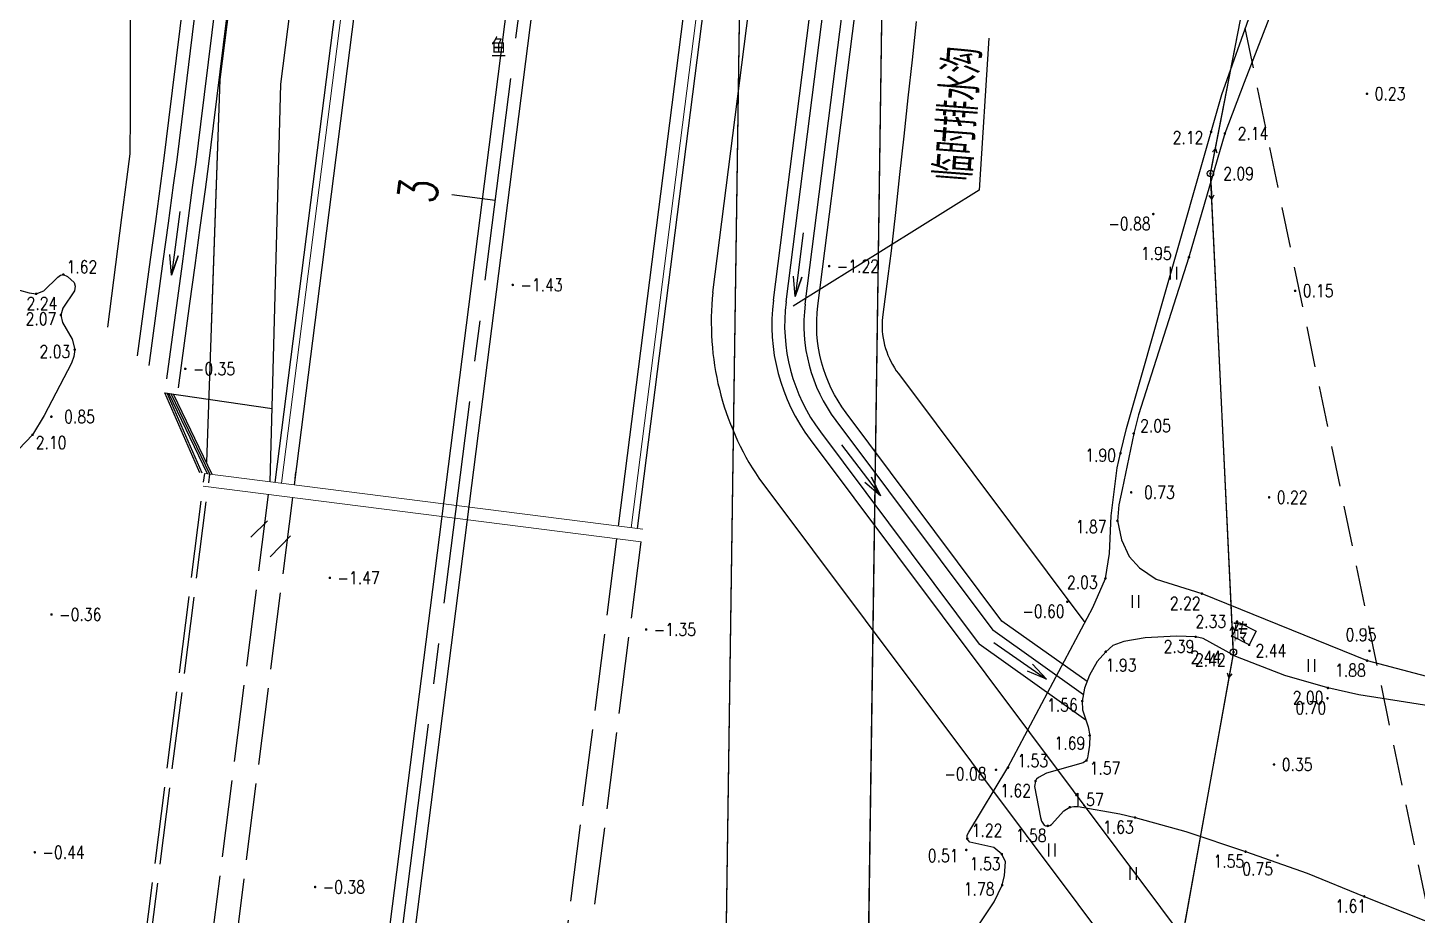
# Model space of a CAD drawing. Extents: x 500036 to 1001740, y 2543128 to 5086681.
# Drawn here: x 500719.4 to 500827.8, y 2543789.5 to 2543858.7 of the extents above; entities that cross this region are included whole.
import ezdxf
from ezdxf.enums import TextEntityAlignment as Align

# ---------------------------------------------------------------- set-up
doc = ezdxf.new("R2010")
doc.units = 0
doc.header["$LTSCALE"] = 0.5
for name, pattern in [('ACAD_ISO02W100', [15, 12, -3]), ('CENTER', [50.8, 31.75, -6.35, 6.35, -6.35]), ('HIDDEN', [9.525, 6.35, -3.175])]:
    doc.linetypes.add(name, pattern=pattern)
doc.layers.get('0').update_dxf_attribs({"linetype": 'CONTINUOUS', "lineweight": 5})
for name, color, linetype in [('GCD', 8, 'CONTINUOUS'), ('L-河涌边线', 160, 'CONTINUOUS'), ('LJBX', 7, 'CONTINUOUS'), ('SPX', 4, 'CONTINUOUS'), ('station', 6, 'CONTINUOUS'), ('zhix', 2, 'CONTINUOUS'), ('分隔带', 3, 'CONTINUOUS'), ('地形图', 8, 'CONTINUOUS'), ('外轮廓线', 1, 'CONTINUOUS'), ('桥梁', 6, 'CONTINUOUS'), ('流水线', 5, 'CONTINUOUS'), ('虚线', 11, 'ACAD_ISO02W100'), ('路基边线', 1, 'CONTINUOUS'), ('路面边线', 7, 'CONTINUOUS')]:
    doc.layers.add(name, color=color, linetype=linetype)
doc.layers.add('隧道', color=6, linetype='CONTINUOUS', lineweight=5)
doc.styles.add('GTF_XW', font='simplex1.shx', dxfattribs={"width": 0.7, "bigfont": 'hztxt.shx'})
doc.styles.add('HZ', font='romans.shx', dxfattribs={"width": 0.8, "bigfont": 'hztxt.shx'})
doc.styles.get("Standard").update_dxf_attribs({"font": 'simplex1.shx', "width": 0.7, "bigfont": 'hztxt.shx'})
doc.linetypes.add('10421', pattern='A,2,[150,AAA.SHX,S=1,R=0,X=0,Y=1],1e-11', length=2)

# ---------------------------------------------------------------- blocks, each defined once
blk = doc.blocks.new('GC200')
at = {"linetype": 'Continuous', "const_width": 0.2, "flags": 128}
blk.add_lwpolyline([(-0.1, 0, 1), (0.1, 0, 1)], format="xyb", close=True, dxfattribs=at)
blk = doc.blocks.new('gc013b')
at = {"linetype": 'Continuous'}
blk.add_line((0.5, 0), (4, 0), dxfattribs=at)
at = {"linetype": 'Continuous', "flags": 128}
blk.add_lwpolyline([(3.39, 0.35), (4, 0), (3.39, -0.35)], dxfattribs=at)
blk = doc.blocks.new('gc170')
at = {"linetype": 'Continuous'}
blk.add_circle((0, 0), 0.5, dxfattribs=at)
blk = doc.blocks.new('gc121')
for p, q in [((-0.5, -1), (-0.5, 1)), ((0.5, -1), (0.5, 1))]:
    blk.add_line(p, q)

msp = doc.modelspace()

# ---------------------------------------------------------------- linework, layer by layer
at = {"layer": 'L-河涌边线', "linetype": 'HIDDEN'}
msp.add_lwpolyline([(500829.557, 2543785.637), (500804.493, 2543906.59), (500812.194, 2544017.816), (500816.544, 2544072.929), (500811.953, 2544078.302), (500806.968, 2544078.69)], dxfattribs=at)
at = {"layer": 'LJBX', "flags": 128}
msp.add_lwpolyline([(500733.772, 2543835.34), (500733.823, 2543836.841), (500734.44, 2543854.69), (500734.448, 2543854.754), (500734.448, 2543854.754), (500734.448, 2543854.754), (500734.448, 2543854.754), (500734.448, 2543854.754), (500734.827, 2543857.73), (500735.205, 2543860.706)], dxfattribs=at)
at = {"layer": 'SPX'}
for p, q in [((500801.804, 2543806.675), (500794.739, 2543811.701)), ((500802.002, 2543804.694), (500793.678, 2543810.615))]:
    msp.add_line(p, q, dxfattribs=at)
at = {"layer": 'SPX', "flags": 128}
for points in [[(500778.602, 2543837.338), (500789.118, 2543919.945)], [(500780.09, 2543837.148), (500790.606, 2543919.756)], [(500728.012, 2543833.133), (500729.026, 2543840.636), (500729.427, 2543843.609), (500729.829, 2543846.582), (500730.094, 2543848.544), (500730.458, 2543851.501), (500732.532, 2543868.362)], [(500728.916, 2543832.358), (500730.017, 2543840.502), (500730.418, 2543843.475), (500730.82, 2543846.448), (500731.086, 2543848.416), (500731.45, 2543851.379), (500733.526, 2543868.247)], [(500730.289, 2543831.315), (500731.503, 2543840.301), (500731.905, 2543843.274), (500732.306, 2543846.248), (500732.573, 2543848.224), (500732.939, 2543851.195), (500735.014, 2543868.065)], [(500731.204, 2543830.619), (500732.092, 2543837.194), (500732.494, 2543840.167), (500732.896, 2543843.141), (500733.297, 2543846.114), (500733.565, 2543848.096), (500733.932, 2543851.073), (500736.007, 2543867.946)], [(500725.687, 2543835.368), (500726.793, 2543843.918), (500727.178, 2543846.893), (500727.434, 2543848.876), (500727.444, 2543851.899), (500727.453, 2543854.922), (500727.462, 2543857.945), (500727.471, 2543860.968)], [(500782.482, 2543828.081), (500794.739, 2543811.701)], [(500781.281, 2543827.182), (500793.678, 2543810.615)]]:
    msp.add_lwpolyline(points, dxfattribs=at)
for points in [[(500802.095, 2543807.696), (500795.446, 2543812.425), (500783.282, 2543828.68, -0.1946663), (500781.082, 2543837.022), (500789.721, 2543904.881)], [(500788.757, 2543859.215), (500788.432, 2543856.232), (500788.108, 2543853.249), (500787.784, 2543850.266), (500787.46, 2543847.283), (500787.135, 2543844.3), (500786.811, 2543841.317), (500786.551, 2543839.334), (500786.16, 2543836.36), (500786.097, 2543835.882, 0.1745585), (500787.366, 2543831.735), (500801.905, 2543812.306)]]:
    msp.add_lwpolyline(points, format="xyb", dxfattribs=at)
at = {"layer": 'SPX'}
for radius in [14, 12.5]:
    msp.add_arc((500792.49, 2543835.57), radius, 172.74486, 216.80802, dxfattribs=at)
at = {"layer": 'station', "color": 6}
msp.add_line((500755.919, 2543845.25), (500752.518, 2543845.683), dxfattribs=at)
at = {"layer": 'zhix', "linetype": 'CENTER', "flags": 128}
msp.add_lwpolyline([(500793.177, 2543473.03), (500792.623, 2543473.863), (500792.07, 2543474.696), (500791.517, 2543475.529), (500790.964, 2543476.363), (500790.411, 2543477.196), (500789.859, 2543478.029), (500789.306, 2543478.863), (500788.754, 2543479.697), (500788.203, 2543480.531), (500787.652, 2543481.365), (500787.101, 2543482.2), (500786.551, 2543483.035), (500786.001, 2543483.871), (500785.452, 2543484.707), (500784.904, 2543485.543), (500784.357, 2543486.38), (500783.81, 2543487.217), (500783.264, 2543488.055), (500782.719, 2543488.893), (500782.174, 2543489.732), (500781.631, 2543490.572), (500781.089, 2543491.412), (500780.548, 2543492.253), (500780.008, 2543493.094), (500779.469, 2543493.937), (500778.931, 2543494.78), (500778.395, 2543495.624), (500777.859, 2543496.468), (500777.326, 2543497.314), (500776.793, 2543498.161), (500776.262, 2543499.008), (500775.733, 2543499.856), (500775.205, 2543500.706), (500774.679, 2543501.556), (500774.154, 2543502.407), (500773.631, 2543503.26), (500773.11, 2543504.113), (500772.59, 2543504.968), (500772.073, 2543505.823), (500771.557, 2543506.68), (500771.044, 2543507.538), (500770.532, 2543508.397), (500770.022, 2543509.258), (500769.515, 2543510.119), (500769.009, 2543510.982), (500768.506, 2543511.846), (500768.006, 2543512.712), (500767.507, 2543513.579), (500767.011, 2543514.447), (500766.517, 2543515.317), (500766.026, 2543516.188), (500765.537, 2543517.06), (500765.051, 2543517.934), (500764.568, 2543518.81), (500764.087, 2543519.687), (500763.609, 2543520.565), (500763.134, 2543521.445), (500762.662, 2543522.326), (500762.193, 2543523.209), (500761.726, 2543524.094), (500761.263, 2543524.98), (500760.803, 2543525.868), (500760.346, 2543526.757), (500759.892, 2543527.648), (500759.441, 2543528.541), (500758.994, 2543529.436), (500758.55, 2543530.332), (500758.11, 2543531.229), (500757.673, 2543532.129), (500757.239, 2543533.03, -0.1086604), (500732.772, 2543637.598), (500732.761, 2543638.598), (500732.753, 2543639.598), (500732.75, 2543640.598), (500732.75, 2543641.598), (500732.754, 2543642.598), (500732.762, 2543643.598), (500732.773, 2543644.598), (500732.788, 2543645.598), (500732.807, 2543646.598), (500732.829, 2543647.597), (500732.854, 2543648.597), (500732.883, 2543649.597), (500732.915, 2543650.596), (500732.951, 2543651.596), (500732.989, 2543652.595), (500733.031, 2543653.594), (500733.076, 2543654.593), (500733.124, 2543655.592), (500733.175, 2543656.59), (500733.228, 2543657.589), (500733.285, 2543658.587), (500733.344, 2543659.586), (500733.407, 2543660.584), (500733.471, 2543661.582), (500733.539, 2543662.579), (500733.609, 2543663.577), (500733.681, 2543664.574), (500733.756, 2543665.571), (500733.834, 2543666.568), (500733.913, 2543667.565), (500733.995, 2543668.562), (500734.079, 2543669.558), (500734.166, 2543670.555), (500734.254, 2543671.551), (500734.345, 2543672.547), (500734.437, 2543673.542), (500734.531, 2543674.538), (500734.628, 2543675.533), (500734.726, 2543676.528), (500734.826, 2543677.523), (500734.927, 2543678.518), (500735.031, 2543679.513), (500735.135, 2543680.507), (500735.242, 2543681.502), (500735.35, 2543682.496), (500735.459, 2543683.49), (500735.569, 2543684.484), (500735.681, 2543685.477), (500735.795, 2543686.471), (500735.909, 2543687.464), (500736.024, 2543688.458), (500736.141, 2543689.451), (500736.259, 2543690.444), (500736.377, 2543691.437), (500736.497, 2543692.43), (500736.617, 2543693.423), (500736.738, 2543694.415), (500736.86, 2543695.408), (500736.983, 2543696.4), (500737.106, 2543697.393), (500737.229, 2543698.385), (500737.354, 2543699.377), (500737.478, 2543700.369), (500737.603, 2543701.361), (500737.729, 2543702.354), (500737.855, 2543703.346), (500737.98, 2543704.338), (500738.107, 2543705.33), (500738.233, 2543706.322), (500738.359, 2543707.314), (500779.058, 2544027.005)], format="xyb", dxfattribs=at)
at = {"layer": '分隔带'}
msp.add_line((500738.344, 2543823.294), (500739.181, 2543854.319), dxfattribs=at)
at = {"layer": '分隔带', "flags": 128}
for points in [[(500737.367, 2543707.44), (500778.066, 2544027.131, 0.024684), (500785.943, 2544182.86, 0.024684)], [(500739.351, 2543707.187), (500780.05, 2544026.879, 0.0174468), (500791.815, 2544125.754, 0.0153877)], [(500776.48, 2543823.581), (500813.861, 2543773.659, -0.2748305), (500814.074, 2543763.44), (500782.745, 2543708.164)]]:
    msp.add_lwpolyline(points, format="xyb", dxfattribs=at)
for points in [[(500739.181, 2543854.319), (500761.45, 2544029.247)], [(500772.898, 2543838.064), (500796.666, 2544024.763)], [(500738.753, 2543823.242), (500760.853, 2543996.84)], [(500767.024, 2543819.642), (500789.125, 2543993.241)]]:
    msp.add_lwpolyline(points, dxfattribs=at)
at = {"layer": '分隔带'}
msp.add_arc((500794.387, 2543835.695), 21.62, 173.70795, 214.05867, dxfattribs=at)
at = {"layer": '地形图', "color": 1, "linetype": 'Continuous'}
msp.add_line((500783.697, 2543692.777), (500786.954, 2543921.198), dxfattribs=at)
at = {"layer": '地形图', "linetype": 'Continuous'}
for p, q in [((500773.686, 2543770.872), (500775.79, 2543916.7)), ((500812.096, 2543849.305), (500816.048, 2543869.523)), ((500813.411, 2543811.99), (500811.808, 2543845.344)), ((500813.154, 2543808.023), (500809.429, 2543787.266))]:
    msp.add_line(p, q, dxfattribs=at)
at = {"layer": '地形图', "linetype": 'Continuous', "flags": 128}
for points in [[(500773.657, 2543768.872), (500775.819, 2543918.7), (500775.531, 2543947.526)], [(500813.507, 2543809.992), (500811.712, 2543847.342), (500816.431, 2543871.485), (500822.707, 2543899.649), (500831.175, 2543929.31)], [(500813.507, 2543809.992), (500809.076, 2543785.297), (500803.687, 2543756.259), (500799.342, 2543730.707), (500794.752, 2543707.397), (500758.216, 2543714.651), (500735.919, 2543718.846), (500699.502, 2543726.227), (500661.202, 2543734.632)]]:
    msp.add_lwpolyline(points, dxfattribs=at)
at = {"layer": '地形图', "linetype": '10421', "flags": 128}
msp.add_lwpolyline([(500782.837, 2543908.519), (500769.267, 2543914.156), (500759.448, 2543918.218), (500747.754, 2543922.636), (500731.638, 2543928.238), (500723.025, 2543931.205), (500718.091, 2543932.677), (500714.309, 2543933.416), (500710.854, 2543933.908), (500705.394, 2543933.718), (500704.586, 2543933.567), (500704.036, 2543933.345), (500703.351, 2543932.803), (500702.931, 2543932.236), (500699.34, 2543925.43), (500698.681, 2543923.504), (500698.329, 2543921.661), (500697.882, 2543915.109), (500697.503, 2543912.896), (500696.412, 2543910.968), (500696.412, 2543910.968), (500695.996, 2543909.971), (500695.626, 2543908.937), (500692.709, 2543898.328), (500692.494, 2543897.826), (500692.126, 2543897.393), (500691.791, 2543897.228), (500691.385, 2543897.161), (500688.865, 2543898.289), (500688.534, 2543898.318), (500688.314, 2543898.228), (500688.094, 2543898.059), (500687.957, 2543897.72), (500686.676, 2543894.787), (500686.137, 2543892.95), (500682.554, 2543876.417), (500680.625, 2543868.606), (500680.552, 2543867.873), (500680.527, 2543866.936), (500680.698, 2543865.124), (500682.727, 2543859.589), (500684.146, 2543853.685), (500684.282, 2543853.434), (500684.408, 2543853.246), (500684.748, 2543853.19), (500685.177, 2543853.325), (500686.2, 2543854.046), (500686.519, 2543854.161), (500686.813, 2543854.174), (500687.028, 2543854.131), (500687.274, 2543854.03), (500689.014, 2543852.719), (500689.126, 2543852.515), (500689.157, 2543852.273), (500689.14, 2543851.86), (500688.824, 2543851.52), (500688.784, 2543851.339), (500688.943, 2543851.137), (500690.061, 2543850.526), (500694.718, 2543848.384), (500698.217, 2543846.85), (500701.658, 2543845.59), (500706.487, 2543844.06), (500708.414, 2543843.56), (500711.042, 2543842.943), (500712.149, 2543842.569), (500713.198, 2543841.978), (500715.468, 2543840.063), (500716.166, 2543839.618), (500718.788, 2543838.246), (500719.556, 2543838.034), (500720.098, 2543837.957), (500720.683, 2543838.182), (500721.777, 2543839.268), (500721.989, 2543839.406), (500722.214, 2543839.465), (500722.534, 2543839.325), (500723.074, 2543838.856), (500723.144, 2543838.557), (500723.099, 2543838.203), (500722.168, 2543836.854), (500722.022, 2543836.307), (500722.142, 2543835.721), (500722.898, 2543834.415), (500723.107, 2543833.603), (500723.034, 2543833.074), (500722.849, 2543832.56), (500720.732, 2543828.454), (500719.81, 2543826.954), (500715.983, 2543822.988), (500715.399, 2543822.275), (500714.785, 2543821.366), (500714.171, 2543820.203), (500713.769, 2543819), (500713.447, 2543817.861), (500711.077, 2543806.253), (500709.061, 2543798.909), (500708.737, 2543797.435), (500708.659, 2543796.053), (500708.982, 2543791.195), (500708.956, 2543790.31), (500708.819, 2543788.518), (500708.858, 2543787.16), (500709.059, 2543786.558), (500709.29, 2543786.106), (500710.006, 2543785.717), (500711.614, 2543785.53), (500721.985, 2543786.026), (500725.684, 2543786.032), (500728.96, 2543785.823), (500730.891, 2543785.62), (500732.685, 2543785.311), (500733.942, 2543784.974), (500734.84, 2543784.623), (500741.462, 2543780.571), (500742.293, 2543779.925), (500743.017, 2543779.257), (500743.986, 2543777.996), (500745.283, 2543776.801), (500746.93, 2543775.811), (500750.254, 2543774.151), (500751.961, 2543773.577), (500760.078, 2543771.712), (500763.514, 2543770.807), (500764.925, 2543770.597), (500766.606, 2543770.408), (500772.834, 2543770.224), (500774.212, 2543770.319), (500777.615, 2543771.127), (500778.264, 2543771.169), (500779.036, 2543771.175), (500779.912, 2543770.964), (500780.304, 2543770.936), (500781.199, 2543771.1), (500783.614, 2543771.535), (500784.069, 2543771.765), (500784.49, 2543772.065), (500784.957, 2543772.577), (500785.294, 2543773.071), (500790.547, 2543783.684), (500792.054, 2543786.357), (500794.851, 2543790.521), (500795.465, 2543791.814), (500795.635, 2543792.569), (500795.727, 2543793.631), (500795.438, 2543794.233), (500794.82, 2543794.75), (500792.948, 2543795.171), (500792.798, 2543795.312), (500792.74, 2543795.437), (500792.745, 2543795.715), (500792.855, 2543795.954), (500795.917, 2543800.986), (500802.525, 2543813.48), (500803.517, 2543815.748), (500803.846, 2543817.688), (500803.975, 2543820.637), (500804.441, 2543824.387), (500804.695, 2543825.516), (500805.172, 2543827.455), (500811.764, 2543850.604), (500812.601, 2543853.513), (500817.328, 2543866.853), (500817.801, 2543868.77), (500817.657, 2543870.104), (500817.288, 2543871.053), (500815.749, 2543872.431), (500814.698, 2543873.094), (500810.743, 2543874.302), (500797.755, 2543877.778), (500795.376, 2543878.551), (500794.125, 2543879.295), (500793.424, 2543880.265), (500793.37, 2543881.614), (500793.505, 2543883.191), (500793.773, 2543891.762), (500793.495, 2543894.489), (500793.139, 2543896.894), (500790.282, 2543902.612), (500789.191, 2543904.296), (500788.009, 2543905.52), (500786.576, 2543906.451)], close=True, dxfattribs=at)
at = {"layer": '地形图', "color": 1, "linetype": 'Continuous', "flags": 128}
msp.add_lwpolyline([(500783.672, 2543691.027), (500786.978, 2543922.947)], dxfattribs=at)
at = {"layer": '地形图', "linetype": '10421', "elevation": 2.195, "flags": 128}
msp.add_lwpolyline([(500853.217, 2543854.366), (500835.177, 2543862.446), (500828.205, 2543865.001), (500822.091, 2543866.728), (500820.627, 2543866.946), (500819.731, 2543866.658), (500818.723, 2543865.421), (500817.63, 2543862.936), (500814.345, 2543854.465), (500812.834, 2543850.475), (500810.037, 2543840.812), (500806.11, 2543828.506), (500805.727, 2543827.061), (500804.838, 2543822.68), (500804.572, 2543821.484), (500804.454, 2543820.243), (500804.763, 2543818.752), (500805.363, 2543817.456), (500806.181, 2543816.572), (500807.467, 2543815.699), (500811.048, 2543814.562), (500823.932, 2543809.334), (500831.71, 2543807.287), (500837.095, 2543805.632), (500841.314, 2543804.319), (500842.98, 2543803.988), (500843.969, 2543804.05), (500845.254, 2543804.769), (500846.002, 2543805.751), (500846.397, 2543806.937), (500846.68, 2543807.663), (500850.307, 2543816.108), (500852.774, 2543819.669), (500854.009, 2543822.113), (500855.249, 2543824.92), (500855.955, 2543828.514), (500856.069, 2543830.213), (500856.395, 2543835.008), (500856.705, 2543836.732), (500857.238, 2543838.892), (500858.524, 2543842.038), (500858.267, 2543843.708), (500857.558, 2543845.887), (500857.189, 2543847.422), (500855.442, 2543847.564), (500855.802, 2543852.036), (500854.822, 2543853.147)], close=True, dxfattribs=at)
at = {"layer": '地形图', "linetype": '10421', "flags": 128}
msp.add_lwpolyline([(500860.343, 2543851.928), (500860.047, 2543848.173), (500860.224, 2543843.871), (500860.586, 2543841.436), (500861.444, 2543839.235), (500862.157, 2543836.826), (500862.338, 2543834.809), (500861.901, 2543832.451), (500860.911, 2543830.439), (500859.128, 2543827.609), (500851.893, 2543817.011), (500850.945, 2543815.282), (500850.008, 2543813.394), (500847.518, 2543806.489), (500847.098, 2543805.734), (500846.64, 2543805.158), (500845.603, 2543804.195), (500844.63, 2543803.65), (500843.912, 2543803.41), (500843.033, 2543803.431), (500841.899, 2543803.694), (500838.886, 2543804.666), (500837.358, 2543805.028), (500836.219, 2543805.211), (500835.198, 2543805.278), (500833.319, 2543805.204), (500832.559, 2543805.261), (500831.069, 2543805.446), (500823.29, 2543806.657), (500820.881, 2543807.2), (500817.506, 2543808.162), (500813.685, 2543809.652), (500811.133, 2543811.063), (500810.562, 2543811.189), (500809.059, 2543811.24), (500806.627, 2543811.101), (500804.968, 2543810.83), (500804.108, 2543810.524), (500803.544, 2543810.028), (500802.875, 2543809.264), (500802.289, 2543808.208), (500801.898, 2543807.177), (500801.711, 2543806.174), (500801.722, 2543805.504), (500802.184, 2543804.167), (500802.293, 2543803.494), (500802.284, 2543802.744), (500802.173, 2543802.052), (500802.121, 2543801.759), (500802.038, 2543801.542), (500801.778, 2543801.351), (500798.924, 2543800.552), (500798.309, 2543800.226), (500798.148, 2543800.084), (500798.065, 2543799.938), (500797.985, 2543799.517), (500798.448, 2543797.098), (500798.544, 2543796.806), (500798.733, 2543796.507), (500798.851, 2543796.454), (500799.025, 2543796.436), (500799.182, 2543796.474), (500799.312, 2543796.541), (500800.273, 2543797.618), (500800.469, 2543797.754), (500800.737, 2543797.895), (500801.053, 2543797.953), (500801.388, 2543797.941), (500804.649, 2543797.386), (500805.832, 2543797.09), (500809.789, 2543795.991), (500814.45, 2543794.43), (500819.265, 2543792.747), (500823.708, 2543790.935), (500830.01, 2543788.428), (500830.42, 2543788.161), (500830.684, 2543787.752), (500830.717, 2543787.25), (500830.635, 2543786.574), (500828.876, 2543781.625), (500824.671, 2543771.397), (500823.392, 2543767.802), (500820.356, 2543759.78), (500819.801, 2543757.665), (500819.636, 2543756.3), (500819.695, 2543755.201), (500819.926, 2543753.871), (500820.289, 2543752.135), (500820.164, 2543750.426), (500819.733, 2543748.326), (500814.277, 2543735.818), (500812.157, 2543730.812), (500810.77, 2543727.398), (500810.197, 2543726.096), (500804.923, 2543715.593), (500801.135, 2543708.145), (500800.056, 2543706.559), (500799.568, 2543706.249), (500798.843, 2543705.997), (500797.404, 2543705.787), (500796.77, 2543705.817), (500796.121, 2543705.928), (500789.994, 2543708.502), (500787.543, 2543709.301), (500781.647, 2543711.482), (500775.489, 2543713.089), (500771.585, 2543714.053), (500760.307, 2543715.899), (500759.63, 2543715.908), (500759.318, 2543715.773), (500759.19, 2543715.596), (500759.132, 2543715.308), (500758.909, 2543712.025), (500758.852, 2543710.191), (500758.616, 2543704.913), (500758.641, 2543703.982), (500758.815, 2543703.42), (500759.291, 2543702.774), (500759.912, 2543702.198), (500760.502, 2543701.735), (500762.052, 2543700.977), (500767.871, 2543698.438), (500770.746, 2543697.33), (500775.392, 2543695.692), (500776.018, 2543695.527), (500776.429, 2543695.584), (500777.993, 2543696.026), (500778.308, 2543696.078), (500778.564, 2543696.038), (500778.801, 2543695.977), (500786.589, 2543693.437), (500788.881, 2543692.619), (500791.081, 2543691.701), (500793.057, 2543690.679), (500793.256, 2543690.443), (500793.444, 2543690.116), (500793.597, 2543689.678), (500793.583, 2543689.13), (500793.424, 2543688.696), (500792.696, 2543687.458), (500792.27, 2543686.532), (500789.308, 2543677.158), (500787.385, 2543672.284), (500786.233, 2543668.935), (500784.592, 2543662.504), (500783.42, 2543656.342), (500783.174, 2543653.102), (500783.306, 2543649.457), (500783.549, 2543647.984), (500784.91, 2543643.685), (500785.566, 2543641.799), (500786.043, 2543639.398), (500786.337, 2543637.109), (500786.169, 2543630.304), (500786.054, 2543629.794), (500785.868, 2543629.496), (500785.369, 2543629.434), (500784.87, 2543629.534), (500782.302, 2543630.056), (500780.179, 2543630.601), (500776.162, 2543631.868), (500773.51, 2543632.933), (500768.622, 2543635.33), (500764.488, 2543637.161), (500762.961, 2543637.683), (500760.591, 2543638.221), (500758.572, 2543638.617), (500757.477, 2543638.755), (500756.614, 2543638.711), (500754.644, 2543637.464), (500753.951, 2543637.222), (500749.75, 2543637.4), (500747.868, 2543637.509), (500747.238, 2543637.413), (500746.88, 2543637.207), (500746.726, 2543637.013), (500746.522, 2543636.579), (500746.314, 2543635.787), (500746.138, 2543635.303), (500745.946, 2543635.058), (500741.716, 2543632.814), (500739.79, 2543631.823), (500734.266, 2543628.917), (500733.774, 2543628.751), (500733.273, 2543628.674), (500733.04, 2543628.823), (500732.916, 2543629.01), (500732.441, 2543630.626), (500732.355, 2543630.78), (500732.197, 2543630.906), (500731.749, 2543631.013), (500731.241, 2543631.002), (500724.288, 2543630.447), (500712.949, 2543630.645), (500711.325, 2543630.634), (500700.435, 2543629.704), (500690.727, 2543628.745), (500688.358, 2543628.605), (500683.424, 2543628.311), (500679.368, 2543628.16), (500675.508, 2543628.369), (500672.672, 2543628.904), (500670.448, 2543629.513), (500669.135, 2543630.089), (500666.228, 2543631.331), (500663.88, 2543632.429), (500662.231, 2543633.593), (500661.28, 2543634.705), (500660.618, 2543636.077), (500659.469, 2543640.107), (500658.985, 2543641.512), (500658.469, 2543642.778), (500656.226, 2543646.444), (500655.177, 2543647.656), (500648.572, 2543653.759), (500648.131, 2543654.519), (500647.792, 2543655.337), (500647.668, 2543656.082), (500647.599, 2543656.926), (500648.349, 2543665.451), (500648.591, 2543668.017), (500648.598, 2543669.946), (500648.074, 2543678.756), (500648.063, 2543679.504), (500648.153, 2543680.673), (500648.66, 2543685.231), (500649.522, 2543690.364), (500649.605, 2543691.42), (500649.602, 2543692.247), (500649.394, 2543692.709), (500649.152, 2543693.058), (500639.722, 2543698.395), (500639.047, 2543698.96), (500638.606, 2543699.429), (500638.363, 2543700.114), (500638.123, 2543701.005), (500637.19, 2543705.892), (500637.056, 2543707.165), (500637.173, 2543709.494), (500637.972, 2543713.611), (500638.014, 2543714.168), (500637.897, 2543715.46), (500637.016, 2543719.21), (500636.885, 2543720.059), (500636.661, 2543722.165), (500636.162, 2543732.418), (500636.259, 2543733.964), (500636.438, 2543735.027), (500636.684, 2543735.902), (500637.752, 2543739.042), (500640.183, 2543744.392), (500644.069, 2543753.036), (500646.886, 2543758.268), (500646.946, 2543758.764), (500646.947, 2543759.128), (500646.805, 2543759.441), (500646.535, 2543759.695), (500644.538, 2543760.65)], dxfattribs=at)
at = {"layer": '地形图', "linetype": 'Continuous', "flags": 128}
msp.add_lwpolyline([(500814.733, 2543810.565), (500813.402, 2543811.255), (500813.943, 2543812.308), (500815.276, 2543811.623)], close=True, dxfattribs=at)
at = {"layer": '外轮廓线', "ltscale": 0.05}
for p, q in [((500733.454, 2543823.916), (500730.437, 2543830.183)), ((500733.644, 2543823.892), (500730.629, 2543830.155))]:
    msp.add_line(p, q, dxfattribs=at)
at = {"layer": '桥梁', "color": 7}
for p, q in [((500794.425, 2543857.918), (500793.681, 2543846.043)), ((500793.681, 2543846.043), (500779.147, 2543836.986))]:
    msp.add_line(p, q, dxfattribs=at)
at = {"layer": '流水线', "flags": 128}
for points in [[(500731.316, 2543844.377), (500730.647, 2543839.422), (500731.186, 2543840.928), (500730.647, 2543839.422), (500730.527, 2543841.017)], [(500779.929, 2543842.71), (500779.316, 2543837.748), (500779.838, 2543839.26), (500779.316, 2543837.748), (500779.177, 2543839.342)], [(500782.919, 2543826.168), (500785.963, 2543822.201), (500785.275, 2543823.645), (500785.963, 2543822.201), (500784.747, 2543823.24)], [(500794.818, 2543810.758), (500798.913, 2543807.89), (500797.822, 2543809.06), (500798.913, 2543807.89), (500797.441, 2543808.515)]]:
    msp.add_lwpolyline(points, dxfattribs=at)
at = {"layer": '虚线', "ltscale": 5}
for p, q in [((500732.853, 2543823.993), (500730.136, 2543830.227)), ((500730.136, 2543830.227), (500738.507, 2543829.005)), ((500733.052, 2543823.967), (500730.315, 2543830.201)), ((500733.833, 2543823.868), (500730.82, 2543830.127))]:
    msp.add_line(p, q, dxfattribs=at)
at = {"layer": '虚线'}
for p, q in [((500720.848, 2543726.547), (500733.247, 2543823.943)), ((500721.245, 2543726.497), (500733.644, 2543823.892)), ((500724.212, 2543712.189), (500738.356, 2543823.292)), ((500753.277, 2543708.489), (500767.421, 2543819.592))]:
    msp.add_line(p, q, dxfattribs=at)
at = {"layer": '虚线', "flags": 128}
for points in [[(500726.096, 2543711.949), (500740.367, 2543824.044)], [(500751.392, 2543708.729), (500765.536, 2543819.832)]]:
    msp.add_lwpolyline(points, dxfattribs=at)
at = {"layer": '路基边线'}
msp.add_line((500733.408, 2543824.812), (500734.44, 2543854.69), dxfattribs=at)
at = {"layer": '路基边线', "color": 2}
for p, q in [((500736.836, 2543818.957), (500738.149, 2543820.242)), ((500738.346, 2543817.443), (500739.934, 2543819.067))]:
    msp.add_line(p, q, dxfattribs=at)
at = {"layer": '路基边线', "flags": 128}
for points in [[(500734.44, 2543854.69), (500756.738, 2544029.847)], [(500777.61, 2543837.464), (500801.378, 2544024.164)]]:
    msp.add_lwpolyline(points, dxfattribs=at)
msp.add_lwpolyline([(500780.48, 2543826.583), (500818.105, 2543776.303, -0.2748305), (500818.424, 2543760.974), (500787.095, 2543705.698)], format="xyb", dxfattribs=at)
at = {"layer": '路基边线'}
msp.add_arc((500792.49, 2543835.57), 15, 172.74486, 216.80802, dxfattribs=at)
at = {"layer": '路面边线', "flags": 128}
for points in [[(500740.241, 2543823.052), (500766.391, 2544028.468)], [(500765.536, 2543819.832), (500787.51, 2543992.436)]]:
    msp.add_lwpolyline(points, dxfattribs=at)
at = {"layer": '隧道'}
for p, q in [((500767.421, 2543819.592), (500733.247, 2543823.943)), ((500767.295, 2543818.6), (500733.121, 2543822.951))]:
    msp.add_line(p, q, dxfattribs=at)
at = {"layer": '隧道', "flags": 128}
for points in [[(500739.249, 2543823.178), (500761.349, 2543996.777)], [(500766.528, 2543819.706), (500788.629, 2543993.304)]]:
    msp.add_lwpolyline(points, dxfattribs=at)

# ---------------------------------------------------------------- block references
at = {"layer": '地形图', "linetype": 'Continuous'}
ref = msp.add_blockref('GC200', (500823.925, 2543853.573, 0.23), dxfattribs=dict(at, xscale=0.5, yscale=0.5, zscale=0.5))
ref.add_attrib('height', '0.23', dxfattribs={"layer": 'GCD', "linetype": 'Continuous', "height": 1, "style": 'HZ', "width": 0.8}).set_placement((500824.525, 2543853.573, 0.23), align=Align.MIDDLE_LEFT)
ref = msp.add_blockref('GC200', (500811.764, 2543850.604, 2.12), dxfattribs=dict(at, xscale=0.5, yscale=0.5, zscale=0.5))
ref.add_attrib('height', '2.12', dxfattribs={"layer": 'GCD', "linetype": 'Continuous', "height": 1, "style": 'HZ', "width": 0.8}).set_placement((500808.764, 2543850.154, 2.12), align=Align.MIDDLE_LEFT)
ref = msp.add_blockref('GC200', (500812.834, 2543850.475, 2.136), dxfattribs=dict(at, xscale=0.5, yscale=0.5, zscale=0.5))
ref.add_attrib('height', '2.14', dxfattribs={"layer": 'GCD', "linetype": 'Continuous', "height": 1, "style": 'HZ', "width": 0.8}).set_placement((500813.834, 2543850.475, 2.14), align=Align.MIDDLE_LEFT)
at = {"layer": '地形图', "linetype": 'Continuous', "yscale": 0.5}
for p, xscale, rotation in [((500811.712, 2543847.342), 0.4999999999876352, 78.93947509736495), ((500811.712, 2543847.342), 0.5000000001911296, 272.7514552664278), ((500813.507, 2543809.992), 0.5000000001911297, 92.7514552664278), ((500813.507, 2543809.992), 0.500000000013426, 259.8277166924615)]:
    msp.add_blockref('gc013b', p, dxfattribs=dict(at, xscale=xscale, rotation=rotation))
at = {"layer": '地形图', "linetype": 'Continuous', "xscale": 0.5, "yscale": 0.5}
for name, p in [('gc170', (500811.712, 2543847.342)), ('gc121', (500808.849, 2543839.579)), ('gc121', (500805.881, 2543813.949)), ('gc170', (500813.507, 2543809.992)), ('gc121', (500819.605, 2543808.958)), ('gc121', (500799.346, 2543794.559)), ('gc121', (500805.695, 2543792.721))]:
    msp.add_blockref(name, p, dxfattribs=at)
at = {"layer": '地形图', "linetype": 'Continuous'}
ref = msp.add_blockref('GC200', (500811.712, 2543847.342, 2.094), dxfattribs=dict(at, xscale=0.5, yscale=0.5, zscale=0.5))
ref.add_attrib('height', '2.09', dxfattribs={"layer": 'GCD', "linetype": 'Continuous', "height": 1, "style": 'HZ', "width": 0.8}).set_placement((500812.712, 2543847.342, 2.09), align=Align.MIDDLE_LEFT)
ref = msp.add_blockref('GC200', (500807.253, 2543844.186, -0.877), dxfattribs=dict(at, xscale=0.5, yscale=0.5, zscale=0.5))
ref.add_attrib('height', '-0.88', dxfattribs={"layer": 'GCD', "linetype": 'Continuous', "height": 1, "style": 'HZ', "width": 0.8}).set_placement((500803.753, 2543843.436, -0.88), align=Align.MIDDLE_LEFT)
ref = msp.add_blockref('GC200', (500810.037, 2543840.812, 1.952), dxfattribs=dict(at, xscale=0.5, yscale=0.5, zscale=0.5))
ref.add_attrib('height', '1.95', dxfattribs={"layer": 'GCD', "linetype": 'Continuous', "height": 1, "style": 'HZ', "width": 0.8}).set_placement((500806.287, 2543841.112, 1.95), align=Align.MIDDLE_LEFT)
ref = msp.add_blockref('GC200', (500722.214, 2543839.465, 1.624), dxfattribs=dict(at, xscale=0.5, yscale=0.5, zscale=0.5))
ref.add_attrib('height', '1.62', dxfattribs={"layer": 'GCD', "linetype": 'Continuous', "height": 1, "style": 'HZ', "width": 0.8}).set_placement((500722.464, 2543840.065, 1.62), align=Align.MIDDLE_LEFT)
ref = msp.add_blockref('GC200', (500781.963, 2543840.124, -1.22), dxfattribs=dict(at, xscale=0.5, yscale=0.5, zscale=0.5))
ref.add_attrib('height', '-1.22', dxfattribs={"layer": 'GCD', "linetype": 'Continuous', "height": 1, "style": 'HZ', "width": 0.8}).set_placement((500782.563, 2543840.124, -1.22), align=Align.MIDDLE_LEFT)
ref = msp.add_blockref('GC200', (500757.28, 2543838.658, -1.43), dxfattribs=dict(at, xscale=0.5, yscale=0.5, zscale=0.5))
ref.add_attrib('height', '-1.43', dxfattribs={"layer": 'GCD', "linetype": 'Continuous', "height": 1, "style": 'HZ', "width": 0.8}).set_placement((500757.88, 2543838.658, -1.43), align=Align.MIDDLE_LEFT)
ref = msp.add_blockref('GC200', (500818.318, 2543838.198, 0.15), dxfattribs=dict(at, xscale=0.5, yscale=0.5, zscale=0.5))
ref.add_attrib('height', '0.15', dxfattribs={"layer": 'GCD', "linetype": 'Continuous', "height": 1, "style": 'HZ', "width": 0.8}).set_placement((500818.918, 2543838.198, 0.15), align=Align.MIDDLE_LEFT)
ref = msp.add_blockref('GC200', (500720.098, 2543837.957, 2.236), dxfattribs=dict(at, xscale=0.5, yscale=0.5, zscale=0.5))
ref.add_attrib('height', '2.24', dxfattribs={"layer": 'GCD', "linetype": 'Continuous', "height": 1, "style": 'HZ', "width": 0.8}).set_placement((500719.348, 2543837.207, 2.24), align=Align.MIDDLE_LEFT)
ref = msp.add_blockref('GC200', (500722.022, 2543836.307, 2.074), dxfattribs=dict(at, xscale=0.5, yscale=0.5, zscale=0.5))
ref.add_attrib('height', '2.07', dxfattribs={"layer": 'GCD', "linetype": 'Continuous', "height": 1, "style": 'HZ', "width": 0.8}).set_placement((500719.272, 2543836.007, 2.07), align=Align.MIDDLE_LEFT)
ref = msp.add_blockref('GC200', (500723.107, 2543833.603, 2.026), dxfattribs=dict(at, xscale=0.5, yscale=0.5, zscale=0.5))
ref.add_attrib('height', '2.03', dxfattribs={"layer": 'GCD', "linetype": 'Continuous', "height": 1, "style": 'HZ', "width": 0.8}).set_placement((500720.357, 2543833.453, 2.03), align=Align.MIDDLE_LEFT)
ref = msp.add_blockref('GC200', (500731.729, 2543832.107, -0.35), dxfattribs=dict(at, xscale=0.5, yscale=0.5, zscale=0.5))
ref.add_attrib('height', '-0.35', dxfattribs={"layer": 'GCD', "linetype": 'Continuous', "height": 1, "style": 'HZ', "width": 0.8}).set_placement((500732.329, 2543832.107, -0.35), align=Align.MIDDLE_LEFT)
ref = msp.add_blockref('GC200', (500721.281, 2543828.373, 0.848), dxfattribs=dict(at, xscale=0.5, yscale=0.5, zscale=0.5))
ref.add_attrib('height', '0.85', dxfattribs={"layer": 'GCD', "linetype": 'Continuous', "height": 1, "style": 'HZ', "width": 0.8}).set_placement((500722.281, 2543828.373, 0.85), align=Align.MIDDLE_LEFT)
ref = msp.add_blockref('GC200', (500805.727, 2543827.061, 2.045), dxfattribs=dict(at, xscale=0.5, yscale=0.5, zscale=0.5))
ref.add_attrib('height', '2.05', dxfattribs={"layer": 'GCD', "linetype": 'Continuous', "height": 1, "style": 'HZ', "width": 0.8}).set_placement((500806.227, 2543827.661, 2.05), align=Align.MIDDLE_LEFT)
ref = msp.add_blockref('GC200', (500719.81, 2543826.954, 2.101), dxfattribs=dict(at, xscale=0.5, yscale=0.5, zscale=0.5))
ref.add_attrib('height', '2.10', dxfattribs={"layer": 'GCD', "linetype": 'Continuous', "height": 1, "style": 'HZ', "width": 0.8}).set_placement((500720.06, 2543826.354, 2.1), align=Align.MIDDLE_LEFT)
ref = msp.add_blockref('GC200', (500804.695, 2543825.516, 1.9), dxfattribs=dict(at, xscale=0.5, yscale=0.5, zscale=0.5))
ref.add_attrib('height', '1.90', dxfattribs={"layer": 'GCD', "linetype": 'Continuous', "height": 1, "style": 'HZ', "width": 0.8}).set_placement((500801.945, 2543825.366, 1.9), align=Align.MIDDLE_LEFT)
ref = msp.add_blockref('GC200', (500805.53, 2543822.466, 0.732), dxfattribs=dict(at, xscale=0.5, yscale=0.5, zscale=0.5))
ref.add_attrib('height', '0.73', dxfattribs={"layer": 'GCD', "linetype": 'Continuous', "height": 1, "style": 'HZ', "width": 0.8}).set_placement((500806.53, 2543822.466, 0.73), align=Align.MIDDLE_LEFT)
ref = msp.add_blockref('GC200', (500816.29, 2543822.078, 0.22), dxfattribs=dict(at, xscale=0.5, yscale=0.5, zscale=0.5))
ref.add_attrib('height', '0.22', dxfattribs={"layer": 'GCD', "linetype": 'Continuous', "height": 1, "style": 'HZ', "width": 0.8}).set_placement((500816.89, 2543822.078, 0.22), align=Align.MIDDLE_LEFT)
ref = msp.add_blockref('GC200', (500804.454, 2543820.243, 1.871), dxfattribs=dict(at, xscale=0.5, yscale=0.5, zscale=0.5))
ref.add_attrib('height', '1.87', dxfattribs={"layer": 'GCD', "linetype": 'Continuous', "height": 1, "style": 'HZ', "width": 0.8}).set_placement((500801.204, 2543819.793, 1.87), align=Align.MIDDLE_LEFT)
ref = msp.add_blockref('GC200', (500743.01, 2543815.8, -1.47), dxfattribs=dict(at, xscale=0.5, yscale=0.5, zscale=0.5))
ref.add_attrib('height', '-1.47', dxfattribs={"layer": 'GCD', "linetype": 'Continuous', "height": 1, "style": 'HZ', "width": 0.8}).set_placement((500743.61, 2543815.8, -1.47), align=Align.MIDDLE_LEFT)
ref = msp.add_blockref('GC200', (500803.517, 2543815.748, 2.025), dxfattribs=dict(at, xscale=0.5, yscale=0.5, zscale=0.5))
ref.add_attrib('height', '2.03', dxfattribs={"layer": 'GCD', "linetype": 'Continuous', "height": 1, "style": 'HZ', "width": 0.8}).set_placement((500800.517, 2543815.448, 2.03), align=Align.MIDDLE_LEFT)
ref = msp.add_blockref('GC200', (500800.544, 2543813.927, -0.596), dxfattribs=dict(at, xscale=0.5, yscale=0.5, zscale=0.5))
ref.add_attrib('height', '-0.60', dxfattribs={"layer": 'GCD', "linetype": 'Continuous', "height": 1, "style": 'HZ', "width": 0.8}).set_placement((500797.044, 2543813.177, -0.6), align=Align.MIDDLE_LEFT)
ref = msp.add_blockref('GC200', (500811.048, 2543814.562, 2.216), dxfattribs=dict(at, xscale=0.5, yscale=0.5, zscale=0.5))
ref.add_attrib('height', '2.22', dxfattribs={"layer": 'GCD', "linetype": 'Continuous', "height": 1, "style": 'HZ', "width": 0.8}).set_placement((500808.548, 2543813.812, 2.22), align=Align.MIDDLE_LEFT)
ref = msp.add_blockref('GC200', (500721.295, 2543812.937, -0.36), dxfattribs=dict(at, xscale=0.5, yscale=0.5, zscale=0.5))
ref.add_attrib('height', '-0.36', dxfattribs={"layer": 'GCD', "linetype": 'Continuous', "height": 1, "style": 'HZ', "width": 0.8}).set_placement((500721.895, 2543812.937, -0.36), align=Align.MIDDLE_LEFT)
ref = msp.add_blockref('GC200', (500813.789, 2543812.387, 2.33), dxfattribs=dict(at, xscale=0.5, yscale=0.5, zscale=0.5))
ref.add_attrib('height', '2.33', dxfattribs={"layer": 'GCD', "linetype": 'Continuous', "height": 1, "style": 'HZ', "width": 0.8}).set_placement((500810.539, 2543812.387, 2.33), align=Align.MIDDLE_LEFT)
ref = msp.add_blockref('GC200', (500767.685, 2543811.763, -1.35), dxfattribs=dict(at, xscale=0.5, yscale=0.5, zscale=0.5))
ref.add_attrib('height', '-1.35', dxfattribs={"layer": 'GCD', "linetype": 'Continuous', "height": 1, "style": 'HZ', "width": 0.8}).set_placement((500768.285, 2543811.763, -1.35), align=Align.MIDDLE_LEFT)
ref = msp.add_blockref('GC200', (500824.12, 2543810.094, 0.95), dxfattribs=dict(at, xscale=0.5, yscale=0.5, zscale=0.5))
ref.add_attrib('height', '0.95', dxfattribs={"layer": 'GCD', "linetype": 'Continuous', "height": 1, "style": 'HZ', "width": 0.8}).set_placement((500822.258, 2543811.355, 0.95), align=Align.MIDDLE_LEFT)
ref = msp.add_blockref('GC200', (500810.562, 2543811.189, 2.385), dxfattribs=dict(at, xscale=0.5, yscale=0.5, zscale=0.5))
ref.add_attrib('height', '2.39', dxfattribs={"layer": 'GCD', "linetype": 'Continuous', "height": 1, "style": 'HZ', "width": 0.8}).set_placement((500808.062, 2543810.439, 2.39), align=Align.MIDDLE_LEFT)
ref = msp.add_blockref('GC200', (500813.402, 2543811.255, 2.443), dxfattribs=dict(at, xscale=0.5, yscale=0.5, zscale=0.5))
ref.add_attrib('height', '2.44', dxfattribs={"layer": 'GCD', "linetype": 'Continuous', "height": 1, "style": 'HZ', "width": 0.8}).set_placement((500810.152, 2543809.605, 2.44), align=Align.MIDDLE_LEFT)
ref = msp.add_blockref('GC200', (500814.733, 2543810.565, 2.44), dxfattribs=dict(at, xscale=0.5, yscale=0.5, zscale=0.5))
ref.add_attrib('height', '2.44', dxfattribs={"layer": 'GCD', "linetype": 'Continuous', "height": 1, "style": 'HZ', "width": 0.8}).set_placement((500815.233, 2543810.115, 2.44), align=Align.MIDDLE_LEFT)
ref = msp.add_blockref('GC200', (500803.544, 2543810.028, 1.928), dxfattribs=dict(at, xscale=0.5, yscale=0.5, zscale=0.5))
ref.add_attrib('height', '1.93', dxfattribs={"layer": 'GCD', "linetype": 'Continuous', "height": 1, "style": 'HZ', "width": 0.8}).set_placement((500803.544, 2543808.978, 1.93), align=Align.MIDDLE_LEFT)
ref = msp.add_blockref('GC200', (500813.507, 2543809.992, 2.415), dxfattribs=dict(at, xscale=0.5, yscale=0.5, zscale=0.5))
ref.add_attrib('height', '2.42', dxfattribs={"layer": 'GCD', "linetype": 'Continuous', "height": 1, "style": 'HZ', "width": 0.8}).set_placement((500810.507, 2543809.392, 2.42), align=Align.MIDDLE_LEFT)
ref = msp.add_blockref('GC200', (500823.932, 2543809.334, 1.875), dxfattribs=dict(at, xscale=0.5, yscale=0.5, zscale=0.5))
ref.add_attrib('height', '1.88', dxfattribs={"layer": 'GCD', "linetype": 'Continuous', "height": 1, "style": 'HZ', "width": 0.8}).set_placement((500821.432, 2543808.584, 1.88), align=Align.MIDDLE_LEFT)
ref = msp.add_blockref('GC200', (500820.881, 2543807.2, 1.995), dxfattribs=dict(at, xscale=0.5, yscale=0.5, zscale=0.5))
ref.add_attrib('height', '2.00', dxfattribs={"layer": 'GCD', "linetype": 'Continuous', "height": 1, "style": 'HZ', "width": 0.8}).set_placement((500818.131, 2543806.45, 2), align=Align.MIDDLE_LEFT)
ref = msp.add_blockref('GC200', (500801.711, 2543806.174, 1.558), dxfattribs=dict(at, xscale=0.5, yscale=0.5, zscale=0.5))
ref.add_attrib('height', '1.56', dxfattribs={"layer": 'GCD', "linetype": 'Continuous', "height": 1, "style": 'HZ', "width": 0.8}).set_placement((500798.961, 2543805.874, 1.56), align=Align.MIDDLE_LEFT)
ref = msp.add_blockref('GC200', (500820.846, 2543806.397, 0.703), dxfattribs=dict(at, xscale=0.5, yscale=0.5, zscale=0.5))
ref.add_attrib('height', '0.70', dxfattribs={"layer": 'GCD', "linetype": 'Continuous', "height": 1, "style": 'HZ', "width": 0.8}).set_placement((500818.346, 2543805.647, 0.7), align=Align.MIDDLE_LEFT)
ref = msp.add_blockref('GC200', (500802.293, 2543803.494, 1.687), dxfattribs=dict(at, xscale=0.5, yscale=0.5, zscale=0.5))
ref.add_attrib('height', '1.69', dxfattribs={"layer": 'GCD', "linetype": 'Continuous', "height": 1, "style": 'HZ', "width": 0.8}).set_placement((500799.543, 2543802.894, 1.69), align=Align.MIDDLE_LEFT)
ref = msp.add_blockref('GC200', (500795.917, 2543800.986, 1.531), dxfattribs=dict(at, xscale=0.5, yscale=0.5, zscale=0.5))
ref.add_attrib('height', '1.53', dxfattribs={"layer": 'GCD', "linetype": 'Continuous', "height": 1, "style": 'HZ', "width": 0.8}).set_placement((500796.649, 2543801.525, 1.53), align=Align.MIDDLE_LEFT)
ref = msp.add_blockref('GC200', (500794.985, 2543800.816, -0.084), dxfattribs=dict(at, xscale=0.5, yscale=0.5, zscale=0.5))
ref.add_attrib('height', '-0.08', dxfattribs={"layer": 'GCD', "linetype": 'Continuous', "height": 1, "style": 'HZ', "width": 0.8}).set_placement((500790.955, 2543800.497, -0.084), align=Align.MIDDLE_LEFT)
ref = msp.add_blockref('GC200', (500802.038, 2543801.542, 1.568), dxfattribs=dict(at, xscale=0.5, yscale=0.5, zscale=0.5))
ref.add_attrib('height', '1.57', dxfattribs={"layer": 'GCD', "linetype": 'Continuous', "height": 1, "style": 'HZ', "width": 0.8}).set_placement((500802.288, 2543800.942, 1.57), align=Align.MIDDLE_LEFT)
ref = msp.add_blockref('GC200', (500816.676, 2543801.228, 0.35), dxfattribs=dict(at, xscale=0.5, yscale=0.5, zscale=0.5))
ref.add_attrib('height', '0.35', dxfattribs={"layer": 'GCD', "linetype": 'Continuous', "height": 1, "style": 'HZ', "width": 0.8}).set_placement((500817.276, 2543801.228, 0.35), align=Align.MIDDLE_LEFT)
ref = msp.add_blockref('GC200', (500798.065, 2543799.938, 1.622), dxfattribs=dict(at, xscale=0.5, yscale=0.5, zscale=0.5))
ref.add_attrib('height', '1.62', dxfattribs={"layer": 'GCD', "linetype": 'Continuous', "height": 1, "style": 'HZ', "width": 0.8}).set_placement((500795.315, 2543799.188, 1.62), align=Align.MIDDLE_LEFT)
ref = msp.add_blockref('GC200', (500800.737, 2543797.895, 1.569), dxfattribs=dict(at, xscale=0.5, yscale=0.5, zscale=0.5))
ref.add_attrib('height', '1.57', dxfattribs={"layer": 'GCD', "linetype": 'Continuous', "height": 1, "style": 'HZ', "width": 0.8}).set_placement((500800.987, 2543798.495, 1.57), align=Align.MIDDLE_LEFT)
ref = msp.add_blockref('GC200', (500792.74, 2543795.437, 1.222), dxfattribs=dict(at, xscale=0.5, yscale=0.5, zscale=0.5))
ref.add_attrib('height', '1.22', dxfattribs={"layer": 'GCD', "linetype": 'Continuous', "height": 1, "style": 'HZ', "width": 0.8}).set_placement((500793.082, 2543796.091, 1.22), align=Align.MIDDLE_LEFT)
ref = msp.add_blockref('GC200', (500799.025, 2543796.436, 1.579), dxfattribs=dict(at, xscale=0.5, yscale=0.5, zscale=0.5))
ref.add_attrib('height', '1.58', dxfattribs={"layer": 'GCD', "linetype": 'Continuous', "height": 1, "style": 'HZ', "width": 0.8}).set_placement((500796.525, 2543795.686, 1.58), align=Align.MIDDLE_LEFT)
ref = msp.add_blockref('GC200', (500805.832, 2543797.09, 1.627), dxfattribs=dict(at, xscale=0.5, yscale=0.5, zscale=0.5))
ref.add_attrib('height', '1.63', dxfattribs={"layer": 'GCD', "linetype": 'Continuous', "height": 1, "style": 'HZ', "width": 0.8}).set_placement((500803.332, 2543796.34, 1.63), align=Align.MIDDLE_LEFT)
ref = msp.add_blockref('GC200', (500719.99, 2543794.376, -0.44), dxfattribs=dict(at, xscale=0.5, yscale=0.5, zscale=0.5))
ref.add_attrib('height', '-0.44', dxfattribs={"layer": 'GCD', "linetype": 'Continuous', "height": 1, "style": 'HZ', "width": 0.8}).set_placement((500720.59, 2543794.376, -0.44), align=Align.MIDDLE_LEFT)
ref = msp.add_blockref('GC200', (500792.662, 2543794.563, 0.514), dxfattribs=dict(at, xscale=0.5, yscale=0.5, zscale=0.5))
ref.add_attrib('height', '0.51', dxfattribs={"layer": 'GCD', "linetype": 'Continuous', "height": 1, "style": 'HZ', "width": 0.8}).set_placement((500789.662, 2543794.113, 0.51), align=Align.MIDDLE_LEFT)
ref = msp.add_blockref('GC200', (500795.438, 2543794.233, 1.533), dxfattribs=dict(at, xscale=0.5, yscale=0.5, zscale=0.5))
ref.add_attrib('height', '1.53', dxfattribs={"layer": 'GCD', "linetype": 'Continuous', "height": 1, "style": 'HZ', "width": 0.8}).set_placement((500792.938, 2543793.483, 1.53), align=Align.MIDDLE_LEFT)
ref = msp.add_blockref('GC200', (500814.45, 2543794.43, 1.546), dxfattribs=dict(at, xscale=0.5, yscale=0.5, zscale=0.5))
ref.add_attrib('height', '1.55', dxfattribs={"layer": 'GCD', "linetype": 'Continuous', "height": 1, "style": 'HZ', "width": 0.8}).set_placement((500811.95, 2543793.68, 1.55), align=Align.MIDDLE_LEFT)
ref = msp.add_blockref('GC200', (500816.946, 2543794.131, 0.753), dxfattribs=dict(at, xscale=0.5, yscale=0.5, zscale=0.5))
ref.add_attrib('height', '0.75', dxfattribs={"layer": 'GCD', "linetype": 'Continuous', "height": 1, "style": 'HZ', "width": 0.8}).set_placement((500814.196, 2543793.081, 0.75), align=Align.MIDDLE_LEFT)
ref = msp.add_blockref('GC200', (500741.86, 2543791.667, -0.38), dxfattribs=dict(at, xscale=0.5, yscale=0.5, zscale=0.5))
ref.add_attrib('height', '-0.38', dxfattribs={"layer": 'GCD', "linetype": 'Continuous', "height": 1, "style": 'HZ', "width": 0.8}).set_placement((500742.46, 2543791.667, -0.38), align=Align.MIDDLE_LEFT)
ref = msp.add_blockref('GC200', (500795.465, 2543791.814, 1.777), dxfattribs=dict(at, xscale=0.5, yscale=0.5, zscale=0.5))
ref.add_attrib('height', '1.78', dxfattribs={"layer": 'GCD', "linetype": 'Continuous', "height": 1, "style": 'HZ', "width": 0.8}).set_placement((500792.465, 2543791.514, 1.78), align=Align.MIDDLE_LEFT)
ref = msp.add_blockref('GC200', (500823.708, 2543790.935, 1.608), dxfattribs=dict(at, xscale=0.5, yscale=0.5, zscale=0.5))
ref.add_attrib('height', '1.61', dxfattribs={"layer": 'GCD', "linetype": 'Continuous', "height": 1, "style": 'HZ', "width": 0.8}).set_placement((500821.458, 2543790.185, 1.61), align=Align.MIDDLE_LEFT)

# ---------------------------------------------------------------- texts
at = {"layer": 'station', "color": 6, "style": 'GTF_XW', "width": 0.7}
msp.add_text('3', height=3, rotation=82.74486, dxfattribs=at).set_placement((500751.385, 2543845.827), align=Align.CENTER)
at = {"layer": '地形图', "linetype": '10421', "style": 'HZ', "width": 0.8}
msp.add_text('鱼', height=1.5, dxfattribs=at).set_placement((500756.177, 2543857.234), align=Align.MIDDLE)
at = {"layer": '地形图', "linetype": 'Continuous', "style": 'HZ', "width": 0.8}
msp.add_text('砖', height=1.5, dxfattribs=at).set_placement((500814.653, 2543811.52), align=Align.MIDDLE_RIGHT)
at = {"layer": '桥梁', "color": 7, "width": 0.7}
msp.add_text('临时排水沟', height=3, rotation=85.54046, dxfattribs=at).set_placement((500792.453, 2543857.254), align=Align.MIDDLE_RIGHT)

doc.saveas('drawing.dxf')
